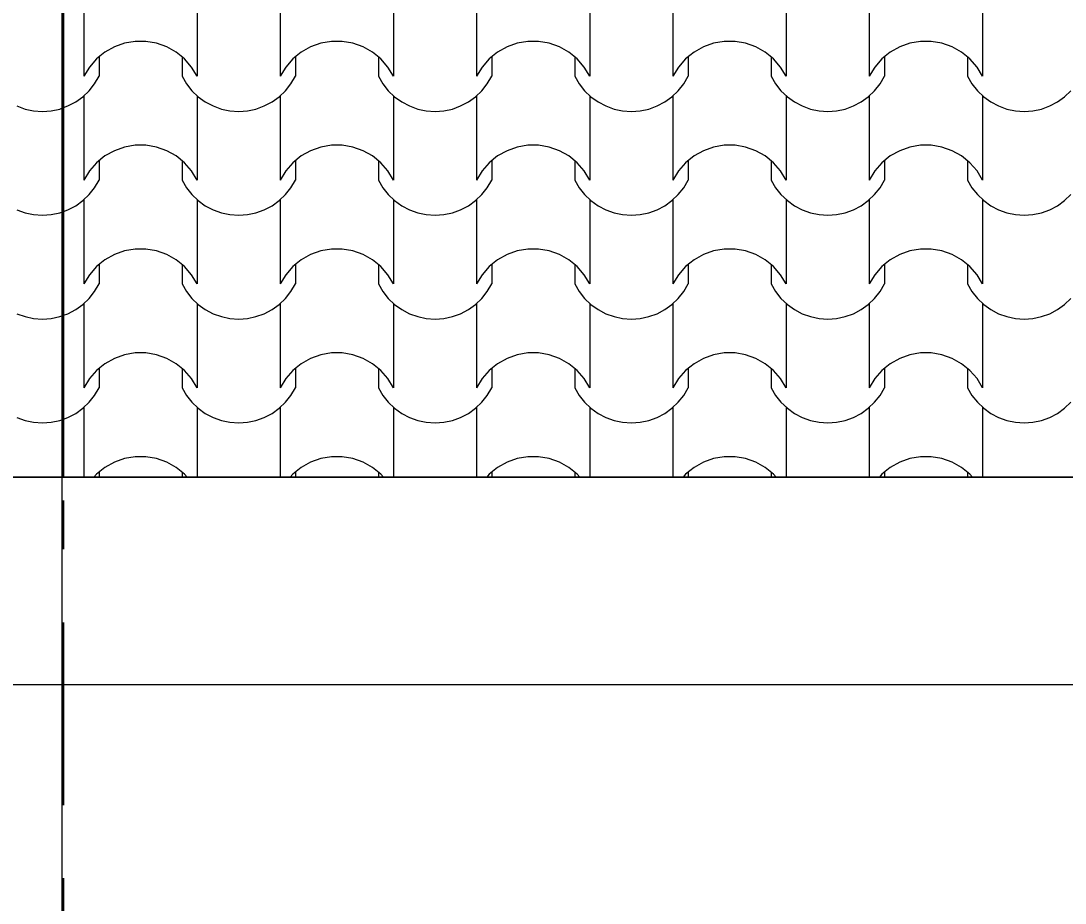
# Model space of a CAD drawing. Header units: millimetres. Extents: x 318905 to 439572, y -5133 to 105868.
# Drawn here: x 399521 to 401034, y 5206 to 6484 of the extents above; entities that cross this region are included whole.
import ezdxf

# ---------------------------------------------------------------- set-up
doc = ezdxf.new("R2010")
doc.units = ezdxf.units.MM
doc.header["$MEASUREMENT"] = 0
doc.linetypes.add('Tiretet', pattern=[546.805537, 264.583325, -105.833328, 70.555556, -105.833328])
for name, color, linetype, lineweight in [('0_Stylo_No__1', 7, 'Continuous', 5), ('0_Stylo_No__98', 154, 'Continuous', 0), ('2D -  Dessin général_Stylo_No__1', 7, 'Continuous', 5), ('2D -  Dessin général_Stylo_No__141', 1, 'Continuous', 25), ('OMBRES_Stylo_No__1', 7, 'Continuous', 5)]:
    doc.layers.add(name, color=color, linetype=linetype, lineweight=lineweight)
doc.layers.add('OMBRES_Stylo_No__82', color=7, linetype='Continuous', lineweight=13, true_color=0xaaaaaa)
doc.styles.add('STYLE_GENERE_3', font='')
doc.styles.get('STYLE_GENERE_3').set_extended_font_data('Arial')
doc.dimstyles.new('STYLE_GENERE__1', dxfattribs={"dimtxt": 200, "dimasz": 142.5, "dimexe": 0.18, "dimexo": 500, "dimgap": 0.09, "dimtad": 0, "dimtih": 1, "dimtoh": 1, "dimlfac": 0.001, "dimzin": 0, "dimdsep": 46, "dimtxsty": 'STYLE_GENERE_3', "dimblk": 'ARROWHEAD_6', "dimblk1": 'ARROWHEAD_6', "dimblk2": 'ARROWHEAD_6', "dimcen": 0.09, "dimclrd": 154, "dimclre": 154, "dimclrt": 154, "dimazin": 0, "dimtfac": 1, "dimtdec": 4, "dimtmove": 0, "dimatfit": 3, "dimfxl": 0, "dimtolj": 1, "dimtzin": 0, "dimarcsym": 0})

# ---------------------------------------------------------------- blocks, each defined once
blk = doc.blocks.new('*X109')
at = {"layer": 'OMBRES_Stylo_No__82', "linetype": 'Continuous'}
for p, q in [((399612.3, 6525.4), (399612.3, 6464.5)), ((399776.5, 6525.4), (399776.5, 6464.5)), ((399896.8, 6525.4), (399896.8, 6464.5)), ((400061, 6525.4), (400061, 6464.5)), ((400181.2, 6525.4), (400181.2, 6464.5)), ((400345.5, 6525.4), (400345.5, 6464.5)), ((400465.7, 6525.4), (400465.7, 6464.5)), ((400630, 6525.4), (400630, 6464.5)), ((400750.2, 6525.4), (400750.2, 6464.5)), ((400914.4, 6525.4), (400914.4, 6464.5)), ((399612.3, 6464.5), (399612.3, 6403.5)), ((399776.5, 6464.5), (399776.5, 6403.5)), ((399896.8, 6464.5), (399896.8, 6403.5)), ((400061, 6464.5), (400061, 6403.5)), ((400181.2, 6464.5), (400181.2, 6403.5)), ((400345.5, 6464.5), (400345.5, 6403.5)), ((400465.7, 6464.5), (400465.7, 6403.5)), ((400630, 6464.5), (400630, 6403.5)), ((400750.2, 6464.5), (400750.2, 6403.5)), ((400914.4, 6464.5), (400914.4, 6403.5)), ((399656.5, 6446.1), (399642.8, 6438.5)), ((399671.2, 6451.3), (399656.5, 6446.1)), ((399686.6, 6454), (399671.2, 6451.3)), ((399694.4, 6454), (399686.6, 6454)), ((399702.2, 6454), (399694.4, 6454)), ((399717.6, 6451.3), (399702.2, 6454)), ((399732.3, 6446.1), (399717.6, 6451.3)), ((399746, 6438.5), (399732.3, 6446.1)), ((399940.9, 6446.1), (399927.3, 6438.5)), ((399955.7, 6451.3), (399940.9, 6446.1)), ((399971.1, 6454), (399955.7, 6451.3)), ((399978.9, 6454), (399971.1, 6454)), ((399986.7, 6454), (399978.9, 6454)), ((400002.1, 6451.3), (399986.7, 6454)), ((400016.8, 6446.1), (400002.1, 6451.3)), ((400030.5, 6438.5), (400016.8, 6446.1)), ((400225.4, 6446.1), (400211.8, 6438.5)), ((400240.1, 6451.3), (400225.4, 6446.1)), ((400255.5, 6454), (400240.1, 6451.3)), ((400263.4, 6454), (400255.5, 6454)), ((400271.2, 6454), (400263.4, 6454)), ((400286.6, 6451.3), (400271.2, 6454)), ((400301.3, 6446.1), (400286.6, 6451.3)), ((400314.9, 6438.5), (400301.3, 6446.1)), ((400509.9, 6446.1), (400496.3, 6438.5)), ((400524.6, 6451.3), (400509.9, 6446.1)), ((400540, 6454), (400524.6, 6451.3)), ((400547.8, 6454), (400540, 6454)), ((400555.7, 6454), (400547.8, 6454)), ((400571.1, 6451.3), (400555.7, 6454)), ((400585.8, 6446.1), (400571.1, 6451.3)), ((400599.4, 6438.5), (400585.8, 6446.1)), ((400794.4, 6446.1), (400780.7, 6438.5)), ((400809.1, 6451.3), (400794.4, 6446.1)), ((400824.5, 6454), (400809.1, 6451.3)), ((400832.3, 6454), (400824.5, 6454)), ((400840.1, 6454), (400832.3, 6454)), ((400855.5, 6451.3), (400840.1, 6454)), ((400870.3, 6446.1), (400855.5, 6451.3)), ((400883.9, 6438.5), (400870.3, 6446.1)), ((399642.8, 6438.5), (399630.7, 6428.6)), ((399634.3, 6431.5), (399634.3, 6403.5)), ((399758.1, 6428.6), (399746, 6438.5)), ((399754.5, 6431.5), (399754.5, 6403.5)), ((399927.3, 6438.5), (399915.2, 6428.6)), ((399918.8, 6431.5), (399918.8, 6403.5)), ((400042.6, 6428.6), (400030.5, 6438.5)), ((400039, 6431.5), (400039, 6403.5)), ((400211.8, 6438.5), (400199.7, 6428.6)), ((400203.2, 6431.5), (400203.2, 6403.5)), ((400327.1, 6428.6), (400314.9, 6438.5)), ((400323.5, 6431.5), (400323.5, 6403.5)), ((400496.3, 6438.5), (400484.1, 6428.6)), ((400487.7, 6431.5), (400487.7, 6403.5)), ((400611.5, 6428.6), (400599.4, 6438.5)), ((400608, 6431.5), (400608, 6403.5)), ((400780.7, 6438.5), (400768.6, 6428.6)), ((400772.2, 6431.5), (400772.2, 6403.5)), ((400896, 6428.6), (400883.9, 6438.5)), ((400892.4, 6431.5), (400892.4, 6403.5)), ((399620.4, 6416.8), (399612.3, 6403.5)), ((399630.7, 6428.6), (399620.4, 6416.8)), ((399768.4, 6416.8), (399758.1, 6428.6)), ((399776.5, 6403.5), (399768.4, 6416.8)), ((399904.9, 6416.8), (399896.8, 6403.5)), ((399915.2, 6428.6), (399904.9, 6416.8)), ((400052.9, 6416.8), (400042.6, 6428.6)), ((400061, 6403.5), (400052.9, 6416.8)), ((400189.4, 6416.8), (400181.2, 6403.5)), ((400199.7, 6428.6), (400189.4, 6416.8)), ((400337.3, 6416.8), (400327.1, 6428.6)), ((400345.5, 6403.5), (400337.3, 6416.8)), ((400473.9, 6416.8), (400465.7, 6403.5)), ((400484.1, 6428.6), (400473.9, 6416.8)), ((400621.8, 6416.8), (400611.5, 6428.6)), ((400630, 6403.5), (400621.8, 6416.8)), ((400758.3, 6416.8), (400750.2, 6403.5)), ((400768.6, 6428.6), (400758.3, 6416.8)), ((400906.3, 6416.8), (400896, 6428.6)), ((400914.4, 6403.5), (400906.3, 6416.8)), ((399627.8, 6392.5), (399634.3, 6403.5)), ((399754.5, 6403.5), (399761, 6392.5)), ((399912.3, 6392.5), (399918.8, 6403.5)), ((400039, 6403.5), (400045.4, 6392.5)), ((400196.8, 6392.5), (400203.2, 6403.5)), ((400323.5, 6403.5), (400329.9, 6392.5)), ((400481.3, 6392.5), (400487.7, 6403.5)), ((400608, 6403.5), (400614.4, 6392.5)), ((400765.8, 6392.5), (400772.2, 6403.5)), ((400892.4, 6403.5), (400898.9, 6392.5)), ((399620, 6382.6), (399627.8, 6392.5)), ((399761, 6392.5), (399768.8, 6382.6)), ((399904.4, 6382.6), (399912.3, 6392.5)), ((400045.4, 6392.5), (400053.3, 6382.6)), ((400188.9, 6382.6), (400196.8, 6392.5)), ((400329.9, 6392.5), (400337.8, 6382.6)), ((400473.4, 6382.6), (400481.3, 6392.5)), ((400614.4, 6392.5), (400622.3, 6382.6)), ((400757.9, 6382.6), (400765.8, 6392.5)), ((400898.9, 6392.5), (400906.8, 6382.6)), ((399600.5, 6366.4), (399610.8, 6373.8)), ((399610.8, 6373.8), (399620, 6382.6)), ((399612.3, 6375.1), (399612.3, 6314.1)), ((399768.8, 6382.6), (399778, 6373.8)), ((399776.5, 6375.1), (399776.5, 6314.1)), ((399778, 6373.8), (399788.3, 6366.4)), ((399884.9, 6366.4), (399895.2, 6373.8)), ((399895.2, 6373.8), (399904.4, 6382.6)), ((399896.8, 6375.1), (399896.8, 6314.1)), ((400053.3, 6382.6), (400062.5, 6373.8)), ((400061, 6375.1), (400061, 6314.1)), ((400062.5, 6373.8), (400072.8, 6366.4)), ((400169.4, 6366.4), (400179.7, 6373.8)), ((400179.7, 6373.8), (400188.9, 6382.6)), ((400181.2, 6375.1), (400181.2, 6314.1)), ((400337.8, 6382.6), (400347, 6373.8)), ((400345.5, 6375.1), (400345.5, 6314.1)), ((400347, 6373.8), (400357.3, 6366.4)), ((400453.9, 6366.4), (400464.2, 6373.8)), ((400464.2, 6373.8), (400473.4, 6382.6)), ((400465.7, 6375.1), (400465.7, 6314.1)), ((400622.3, 6382.6), (400631.5, 6373.8)), ((400630, 6375.1), (400630, 6314.1)), ((400631.5, 6373.8), (400641.8, 6366.4)), ((400738.4, 6366.4), (400748.7, 6373.8)), ((400748.7, 6373.8), (400757.9, 6382.6)), ((400750.2, 6375.1), (400750.2, 6314.1)), ((400906.8, 6382.6), (400916, 6373.8)), ((400914.4, 6375.1), (400914.4, 6314.1)), ((400916, 6373.8), (400926.3, 6366.4)), ((401022.9, 6366.4), (401033.2, 6373.8)), ((401033.2, 6373.8), (401042.4, 6382.6)), ((399582.6, 6358.1), (399589.2, 6360.5)), ((399589.2, 6360.5), (399600.5, 6366.4)), ((399788.3, 6366.4), (399799.6, 6360.5)), ((399799.6, 6360.5), (399811.5, 6356.1)), ((399811.5, 6356.1), (399824, 6353.5)), ((399849.3, 6353.5), (399861.7, 6356.1)), ((399861.7, 6356.1), (399873.7, 6360.5)), ((399873.7, 6360.5), (399884.9, 6366.4)), ((400072.8, 6366.4), (400084.1, 6360.5)), ((400084.1, 6360.5), (400096, 6356.1)), ((400096, 6356.1), (400108.4, 6353.5)), ((400133.8, 6353.5), (400146.2, 6356.1)), ((400146.2, 6356.1), (400158.2, 6360.5)), ((400158.2, 6360.5), (400169.4, 6366.4)), ((400357.3, 6366.4), (400368.5, 6360.5)), ((400368.5, 6360.5), (400380.5, 6356.1)), ((400380.5, 6356.1), (400392.9, 6353.5)), ((400418.3, 6353.5), (400430.7, 6356.1)), ((400430.7, 6356.1), (400442.7, 6360.5)), ((400442.7, 6360.5), (400453.9, 6366.4)), ((400641.8, 6366.4), (400653, 6360.5)), ((400653, 6360.5), (400665, 6356.1)), ((400665, 6356.1), (400677.4, 6353.5)), ((400702.8, 6353.5), (400715.2, 6356.1)), ((400715.2, 6356.1), (400727.1, 6360.5)), ((400727.1, 6360.5), (400738.4, 6366.4)), ((400926.3, 6366.4), (400937.5, 6360.5)), ((400937.5, 6360.5), (400949.5, 6356.1)), ((400949.5, 6356.1), (400961.9, 6353.5)), ((400987.2, 6353.5), (400999.7, 6356.1)), ((400999.7, 6356.1), (401011.6, 6360.5)), ((401011.6, 6360.5), (401022.9, 6366.4)), ((399824, 6353.5), (399836.6, 6352.6)), ((399836.6, 6352.6), (399849.3, 6353.5)), ((400108.4, 6353.5), (400121.1, 6352.6)), ((400121.1, 6352.6), (400133.8, 6353.5)), ((400392.9, 6353.5), (400405.6, 6352.6)), ((400405.6, 6352.6), (400418.3, 6353.5)), ((400677.4, 6353.5), (400690.1, 6352.6)), ((400690.1, 6352.6), (400702.8, 6353.5)), ((400961.9, 6353.5), (400974.6, 6352.6)), ((400974.6, 6352.6), (400987.2, 6353.5)), ((399612.3, 6314.1), (399612.3, 6253.1)), ((399776.5, 6314.1), (399776.5, 6253.1)), ((399896.8, 6314.1), (399896.8, 6253.1)), ((400061, 6314.1), (400061, 6253.1)), ((400181.2, 6314.1), (400181.2, 6253.1)), ((400345.5, 6314.1), (400345.5, 6253.1)), ((400465.7, 6314.1), (400465.7, 6253.1)), ((400630, 6314.1), (400630, 6253.1)), ((400750.2, 6314.1), (400750.2, 6253.1)), ((400914.4, 6314.1), (400914.4, 6253.1)), ((399656.5, 6295.8), (399642.8, 6288.1)), ((399671.2, 6301), (399656.5, 6295.8)), ((399686.6, 6303.7), (399671.2, 6301)), ((399694.4, 6303.7), (399686.6, 6303.7)), ((399702.2, 6303.7), (399694.4, 6303.7)), ((399717.6, 6301), (399702.2, 6303.7)), ((399732.3, 6295.8), (399717.6, 6301)), ((399746, 6288.1), (399732.3, 6295.8)), ((399940.9, 6295.8), (399927.3, 6288.1)), ((399955.7, 6301), (399940.9, 6295.8)), ((399971.1, 6303.7), (399955.7, 6301)), ((399978.9, 6303.7), (399971.1, 6303.7)), ((399986.7, 6303.7), (399978.9, 6303.7)), ((400002.1, 6301), (399986.7, 6303.7)), ((400016.8, 6295.8), (400002.1, 6301)), ((400030.5, 6288.1), (400016.8, 6295.8)), ((400225.4, 6295.8), (400211.8, 6288.1)), ((400240.1, 6301), (400225.4, 6295.8)), ((400255.5, 6303.7), (400240.1, 6301)), ((400263.4, 6303.7), (400255.5, 6303.7)), ((400271.2, 6303.7), (400263.4, 6303.7)), ((400286.6, 6301), (400271.2, 6303.7)), ((400301.3, 6295.8), (400286.6, 6301)), ((400314.9, 6288.1), (400301.3, 6295.8)), ((400509.9, 6295.8), (400496.3, 6288.1)), ((400524.6, 6301), (400509.9, 6295.8)), ((400540, 6303.7), (400524.6, 6301)), ((400547.8, 6303.7), (400540, 6303.7)), ((400555.7, 6303.7), (400547.8, 6303.7)), ((400571.1, 6301), (400555.7, 6303.7)), ((400585.8, 6295.8), (400571.1, 6301)), ((400599.4, 6288.1), (400585.8, 6295.8)), ((400794.4, 6295.8), (400780.7, 6288.1)), ((400809.1, 6301), (400794.4, 6295.8)), ((400824.5, 6303.7), (400809.1, 6301)), ((400832.3, 6303.7), (400824.5, 6303.7)), ((400840.1, 6303.7), (400832.3, 6303.7)), ((400855.5, 6301), (400840.1, 6303.7)), ((400870.3, 6295.8), (400855.5, 6301)), ((400883.9, 6288.1), (400870.3, 6295.8)), ((399642.8, 6288.1), (399630.7, 6278.3)), ((399634.3, 6281.2), (399634.3, 6253.1)), ((399758.1, 6278.3), (399746, 6288.1)), ((399754.5, 6281.2), (399754.5, 6253.1)), ((399927.3, 6288.1), (399915.2, 6278.3)), ((399918.8, 6281.2), (399918.8, 6253.1)), ((400042.6, 6278.3), (400030.5, 6288.1)), ((400039, 6281.2), (400039, 6253.1)), ((400211.8, 6288.1), (400199.7, 6278.3)), ((400203.2, 6281.2), (400203.2, 6253.1)), ((400327.1, 6278.3), (400314.9, 6288.1)), ((400323.5, 6281.2), (400323.5, 6253.1)), ((400496.3, 6288.1), (400484.1, 6278.3)), ((400487.7, 6281.2), (400487.7, 6253.1)), ((400611.5, 6278.3), (400599.4, 6288.1)), ((400608, 6281.2), (400608, 6253.1)), ((400780.7, 6288.1), (400768.6, 6278.3)), ((400772.2, 6281.2), (400772.2, 6253.1)), ((400896, 6278.3), (400883.9, 6288.1)), ((400892.4, 6281.2), (400892.4, 6253.1)), ((399620.4, 6266.5), (399612.3, 6253.1)), ((399630.7, 6278.3), (399620.4, 6266.5)), ((399768.4, 6266.5), (399758.1, 6278.3)), ((399776.5, 6253.1), (399768.4, 6266.5)), ((399904.9, 6266.5), (399896.8, 6253.1)), ((399915.2, 6278.3), (399904.9, 6266.5)), ((400052.9, 6266.5), (400042.6, 6278.3)), ((400061, 6253.1), (400052.9, 6266.5)), ((400189.4, 6266.5), (400181.2, 6253.1)), ((400199.7, 6278.3), (400189.4, 6266.5)), ((400337.3, 6266.5), (400327.1, 6278.3)), ((400345.5, 6253.1), (400337.3, 6266.5)), ((400473.9, 6266.5), (400465.7, 6253.1)), ((400484.1, 6278.3), (400473.9, 6266.5)), ((400621.8, 6266.5), (400611.5, 6278.3)), ((400630, 6253.1), (400621.8, 6266.5)), ((400758.3, 6266.5), (400750.2, 6253.1)), ((400768.6, 6278.3), (400758.3, 6266.5)), ((400906.3, 6266.5), (400896, 6278.3)), ((400914.4, 6253.1), (400906.3, 6266.5)), ((399627.8, 6242.2), (399634.3, 6253.1)), ((399754.5, 6253.1), (399761, 6242.2)), ((399912.3, 6242.2), (399918.8, 6253.1)), ((400039, 6253.1), (400045.4, 6242.2)), ((400196.8, 6242.2), (400203.2, 6253.1)), ((400323.5, 6253.1), (400329.9, 6242.2)), ((400481.3, 6242.2), (400487.7, 6253.1)), ((400608, 6253.1), (400614.4, 6242.2)), ((400765.8, 6242.2), (400772.2, 6253.1)), ((400892.4, 6253.1), (400898.9, 6242.2)), ((399620, 6232.2), (399627.8, 6242.2)), ((399761, 6242.2), (399768.8, 6232.2)), ((399904.4, 6232.2), (399912.3, 6242.2)), ((400045.4, 6242.2), (400053.3, 6232.2)), ((400188.9, 6232.2), (400196.8, 6242.2)), ((400329.9, 6242.2), (400337.8, 6232.2)), ((400473.4, 6232.2), (400481.3, 6242.2)), ((400614.4, 6242.2), (400622.3, 6232.2)), ((400757.9, 6232.2), (400765.8, 6242.2)), ((400898.9, 6242.2), (400906.8, 6232.2)), ((399600.5, 6216), (399610.8, 6223.5)), ((399610.8, 6223.5), (399620, 6232.2)), ((399612.3, 6224.7), (399612.3, 6163.8)), ((399768.8, 6232.2), (399778, 6223.5)), ((399776.5, 6224.7), (399776.5, 6163.8)), ((399778, 6223.5), (399788.3, 6216)), ((399884.9, 6216), (399895.2, 6223.5)), ((399895.2, 6223.5), (399904.4, 6232.2)), ((399896.8, 6224.7), (399896.8, 6163.8)), ((400053.3, 6232.2), (400062.5, 6223.5)), ((400061, 6224.7), (400061, 6163.8)), ((400062.5, 6223.5), (400072.8, 6216)), ((400169.4, 6216), (400179.7, 6223.5)), ((400179.7, 6223.5), (400188.9, 6232.2)), ((400181.2, 6224.7), (400181.2, 6163.8)), ((400337.8, 6232.2), (400347, 6223.5)), ((400345.5, 6224.7), (400345.5, 6163.8)), ((400347, 6223.5), (400357.3, 6216)), ((400453.9, 6216), (400464.2, 6223.5)), ((400464.2, 6223.5), (400473.4, 6232.2)), ((400465.7, 6224.7), (400465.7, 6163.8)), ((400622.3, 6232.2), (400631.5, 6223.5)), ((400630, 6224.7), (400630, 6163.8)), ((400631.5, 6223.5), (400641.8, 6216)), ((400738.4, 6216), (400748.7, 6223.5)), ((400748.7, 6223.5), (400757.9, 6232.2)), ((400750.2, 6224.7), (400750.2, 6163.8)), ((400906.8, 6232.2), (400916, 6223.5)), ((400914.4, 6224.7), (400914.4, 6163.8)), ((400916, 6223.5), (400926.3, 6216)), ((401022.9, 6216), (401033.2, 6223.5)), ((401033.2, 6223.5), (401042.4, 6232.2)), ((399582.6, 6207.7), (399589.2, 6210.1)), ((399589.2, 6210.1), (399600.5, 6216)), ((399788.3, 6216), (399799.6, 6210.1)), ((399799.6, 6210.1), (399811.5, 6205.8)), ((399811.5, 6205.8), (399824, 6203.2)), ((399824, 6203.2), (399836.6, 6202.3)), ((399836.6, 6202.3), (399849.3, 6203.2)), ((399849.3, 6203.2), (399861.7, 6205.8)), ((399861.7, 6205.8), (399873.7, 6210.1)), ((399873.7, 6210.1), (399884.9, 6216)), ((400072.8, 6216), (400084.1, 6210.1)), ((400084.1, 6210.1), (400096, 6205.8)), ((400096, 6205.8), (400108.4, 6203.2)), ((400108.4, 6203.2), (400121.1, 6202.3)), ((400121.1, 6202.3), (400133.8, 6203.2)), ((400133.8, 6203.2), (400146.2, 6205.8)), ((400146.2, 6205.8), (400158.2, 6210.1)), ((400158.2, 6210.1), (400169.4, 6216)), ((400357.3, 6216), (400368.5, 6210.1)), ((400368.5, 6210.1), (400380.5, 6205.8)), ((400380.5, 6205.8), (400392.9, 6203.2)), ((400392.9, 6203.2), (400405.6, 6202.3)), ((400405.6, 6202.3), (400418.3, 6203.2)), ((400418.3, 6203.2), (400430.7, 6205.8)), ((400430.7, 6205.8), (400442.7, 6210.1)), ((400442.7, 6210.1), (400453.9, 6216)), ((400641.8, 6216), (400653, 6210.1)), ((400653, 6210.1), (400665, 6205.8)), ((400665, 6205.8), (400677.4, 6203.2)), ((400677.4, 6203.2), (400690.1, 6202.3)), ((400690.1, 6202.3), (400702.8, 6203.2)), ((400702.8, 6203.2), (400715.2, 6205.8)), ((400715.2, 6205.8), (400727.1, 6210.1)), ((400727.1, 6210.1), (400738.4, 6216)), ((400926.3, 6216), (400937.5, 6210.1)), ((400937.5, 6210.1), (400949.5, 6205.8)), ((400949.5, 6205.8), (400961.9, 6203.2)), ((400961.9, 6203.2), (400974.6, 6202.3)), ((400974.6, 6202.3), (400987.2, 6203.2)), ((400987.2, 6203.2), (400999.7, 6205.8)), ((400999.7, 6205.8), (401011.6, 6210.1)), ((401011.6, 6210.1), (401022.9, 6216)), ((399612.3, 6163.8), (399612.3, 6102.8)), ((399776.5, 6163.8), (399776.5, 6102.8)), ((399896.8, 6163.8), (399896.8, 6102.8)), ((400061, 6163.8), (400061, 6102.8)), ((400181.2, 6163.8), (400181.2, 6102.8)), ((400345.5, 6163.8), (400345.5, 6102.8)), ((400465.7, 6163.8), (400465.7, 6102.8)), ((400630, 6163.8), (400630, 6102.8)), ((400750.2, 6163.8), (400750.2, 6102.8)), ((400914.4, 6163.8), (400914.4, 6102.8)), ((399656.5, 6145.4), (399642.8, 6137.8)), ((399671.2, 6150.7), (399656.5, 6145.4)), ((399686.6, 6153.3), (399671.2, 6150.7)), ((399694.4, 6153.3), (399686.6, 6153.3)), ((399702.2, 6153.3), (399694.4, 6153.3)), ((399717.6, 6150.7), (399702.2, 6153.3)), ((399732.3, 6145.4), (399717.6, 6150.7)), ((399746, 6137.8), (399732.3, 6145.4)), ((399940.9, 6145.4), (399927.3, 6137.8)), ((399955.7, 6150.7), (399940.9, 6145.4)), ((399971.1, 6153.3), (399955.7, 6150.7)), ((399978.9, 6153.3), (399971.1, 6153.3)), ((399986.7, 6153.3), (399978.9, 6153.3)), ((400002.1, 6150.7), (399986.7, 6153.3)), ((400016.8, 6145.4), (400002.1, 6150.7)), ((400030.5, 6137.8), (400016.8, 6145.4)), ((400225.4, 6145.4), (400211.8, 6137.8)), ((400240.1, 6150.7), (400225.4, 6145.4)), ((400255.5, 6153.3), (400240.1, 6150.7)), ((400263.4, 6153.3), (400255.5, 6153.3)), ((400271.2, 6153.3), (400263.4, 6153.3)), ((400286.6, 6150.7), (400271.2, 6153.3)), ((400301.3, 6145.4), (400286.6, 6150.7)), ((400314.9, 6137.8), (400301.3, 6145.4)), ((400509.9, 6145.4), (400496.3, 6137.8)), ((400524.6, 6150.7), (400509.9, 6145.4)), ((400540, 6153.3), (400524.6, 6150.7)), ((400547.8, 6153.3), (400540, 6153.3)), ((400555.7, 6153.3), (400547.8, 6153.3)), ((400571.1, 6150.7), (400555.7, 6153.3)), ((400585.8, 6145.4), (400571.1, 6150.7)), ((400599.4, 6137.8), (400585.8, 6145.4)), ((400794.4, 6145.4), (400780.7, 6137.8)), ((400809.1, 6150.7), (400794.4, 6145.4)), ((400824.5, 6153.3), (400809.1, 6150.7)), ((400832.3, 6153.3), (400824.5, 6153.3)), ((400840.1, 6153.3), (400832.3, 6153.3)), ((400855.5, 6150.7), (400840.1, 6153.3)), ((400870.3, 6145.4), (400855.5, 6150.7)), ((400883.9, 6137.8), (400870.3, 6145.4)), ((399630.7, 6127.9), (399620.4, 6116.2)), ((399642.8, 6137.8), (399630.7, 6127.9)), ((399634.3, 6130.8), (399634.3, 6102.8)), ((399758.1, 6127.9), (399746, 6137.8)), ((399754.5, 6130.8), (399754.5, 6102.8)), ((399768.4, 6116.2), (399758.1, 6127.9)), ((399915.2, 6127.9), (399904.9, 6116.2)), ((399927.3, 6137.8), (399915.2, 6127.9)), ((399918.8, 6130.8), (399918.8, 6102.8)), ((400042.6, 6127.9), (400030.5, 6137.8)), ((400039, 6130.8), (400039, 6102.8)), ((400052.9, 6116.2), (400042.6, 6127.9)), ((400199.7, 6127.9), (400189.4, 6116.2)), ((400211.8, 6137.8), (400199.7, 6127.9)), ((400203.2, 6130.8), (400203.2, 6102.8)), ((400327.1, 6127.9), (400314.9, 6137.8)), ((400323.5, 6130.8), (400323.5, 6102.8)), ((400337.3, 6116.2), (400327.1, 6127.9)), ((400484.1, 6127.9), (400473.9, 6116.2)), ((400496.3, 6137.8), (400484.1, 6127.9)), ((400487.7, 6130.8), (400487.7, 6102.8)), ((400611.5, 6127.9), (400599.4, 6137.8)), ((400608, 6130.8), (400608, 6102.8)), ((400621.8, 6116.2), (400611.5, 6127.9)), ((400768.6, 6127.9), (400758.3, 6116.2)), ((400780.7, 6137.8), (400768.6, 6127.9)), ((400772.2, 6130.8), (400772.2, 6102.8)), ((400896, 6127.9), (400883.9, 6137.8)), ((400892.4, 6130.8), (400892.4, 6102.8)), ((400906.3, 6116.2), (400896, 6127.9)), ((399620.4, 6116.2), (399612.3, 6102.8)), ((399776.5, 6102.8), (399768.4, 6116.2)), ((399904.9, 6116.2), (399896.8, 6102.8)), ((400061, 6102.8), (400052.9, 6116.2)), ((400189.4, 6116.2), (400181.2, 6102.8)), ((400345.5, 6102.8), (400337.3, 6116.2)), ((400473.9, 6116.2), (400465.7, 6102.8)), ((400630, 6102.8), (400621.8, 6116.2)), ((400758.3, 6116.2), (400750.2, 6102.8)), ((400914.4, 6102.8), (400906.3, 6116.2)), ((399627.8, 6091.9), (399634.3, 6102.8)), ((399754.5, 6102.8), (399761, 6091.9)), ((399912.3, 6091.9), (399918.8, 6102.8)), ((400039, 6102.8), (400045.4, 6091.9)), ((400196.8, 6091.9), (400203.2, 6102.8)), ((400323.5, 6102.8), (400329.9, 6091.9)), ((400481.3, 6091.9), (400487.7, 6102.8)), ((400608, 6102.8), (400614.4, 6091.9)), ((400765.8, 6091.9), (400772.2, 6102.8)), ((400892.4, 6102.8), (400898.9, 6091.9)), ((399610.8, 6073.1), (399620, 6081.9)), ((399620, 6081.9), (399627.8, 6091.9)), ((399761, 6091.9), (399768.8, 6081.9)), ((399768.8, 6081.9), (399778, 6073.1)), ((399895.2, 6073.1), (399904.4, 6081.9)), ((399904.4, 6081.9), (399912.3, 6091.9)), ((400045.4, 6091.9), (400053.3, 6081.9)), ((400053.3, 6081.9), (400062.5, 6073.1)), ((400179.7, 6073.1), (400188.9, 6081.9)), ((400188.9, 6081.9), (400196.8, 6091.9)), ((400329.9, 6091.9), (400337.8, 6081.9)), ((400337.8, 6081.9), (400347, 6073.1)), ((400464.2, 6073.1), (400473.4, 6081.9)), ((400473.4, 6081.9), (400481.3, 6091.9)), ((400614.4, 6091.9), (400622.3, 6081.9)), ((400622.3, 6081.9), (400631.5, 6073.1)), ((400748.7, 6073.1), (400757.9, 6081.9)), ((400757.9, 6081.9), (400765.8, 6091.9)), ((400898.9, 6091.9), (400906.8, 6081.9)), ((400906.8, 6081.9), (400916, 6073.1)), ((401033.2, 6073.1), (401042.4, 6081.9)), ((399600.5, 6065.7), (399610.8, 6073.1)), ((399612.3, 6074.4), (399612.3, 6013.4)), ((399776.5, 6074.4), (399776.5, 6013.4)), ((399778, 6073.1), (399788.3, 6065.7)), ((399884.9, 6065.7), (399895.2, 6073.1)), ((399896.8, 6074.4), (399896.8, 6013.4)), ((400061, 6074.4), (400061, 6013.4)), ((400062.5, 6073.1), (400072.8, 6065.7)), ((400169.4, 6065.7), (400179.7, 6073.1)), ((400181.2, 6074.4), (400181.2, 6013.4)), ((400345.5, 6074.4), (400345.5, 6013.4)), ((400347, 6073.1), (400357.3, 6065.7)), ((400453.9, 6065.7), (400464.2, 6073.1)), ((400465.7, 6074.4), (400465.7, 6013.4)), ((400630, 6074.4), (400630, 6013.4)), ((400631.5, 6073.1), (400641.8, 6065.7)), ((400738.4, 6065.7), (400748.7, 6073.1)), ((400750.2, 6074.4), (400750.2, 6013.4)), ((400914.4, 6074.4), (400914.4, 6013.4)), ((400916, 6073.1), (400926.3, 6065.7)), ((401022.9, 6065.7), (401033.2, 6073.1)), ((399582.6, 6057.4), (399589.2, 6059.8)), ((399589.2, 6059.8), (399600.5, 6065.7)), ((399788.3, 6065.7), (399799.6, 6059.8)), ((399799.6, 6059.8), (399811.5, 6055.5)), ((399811.5, 6055.5), (399824, 6052.9)), ((399824, 6052.9), (399836.6, 6052)), ((399836.6, 6052), (399849.3, 6052.9)), ((399849.3, 6052.9), (399861.7, 6055.5)), ((399861.7, 6055.5), (399873.7, 6059.8)), ((399873.7, 6059.8), (399884.9, 6065.7)), ((400072.8, 6065.7), (400084.1, 6059.8)), ((400084.1, 6059.8), (400096, 6055.5)), ((400096, 6055.5), (400108.4, 6052.9)), ((400108.4, 6052.9), (400121.1, 6052)), ((400121.1, 6052), (400133.8, 6052.9)), ((400133.8, 6052.9), (400146.2, 6055.5)), ((400146.2, 6055.5), (400158.2, 6059.8)), ((400158.2, 6059.8), (400169.4, 6065.7)), ((400357.3, 6065.7), (400368.5, 6059.8)), ((400368.5, 6059.8), (400380.5, 6055.5)), ((400380.5, 6055.5), (400392.9, 6052.9)), ((400392.9, 6052.9), (400405.6, 6052)), ((400405.6, 6052), (400418.3, 6052.9)), ((400418.3, 6052.9), (400430.7, 6055.5)), ((400430.7, 6055.5), (400442.7, 6059.8)), ((400442.7, 6059.8), (400453.9, 6065.7)), ((400641.8, 6065.7), (400653, 6059.8)), ((400653, 6059.8), (400665, 6055.5)), ((400665, 6055.5), (400677.4, 6052.9)), ((400677.4, 6052.9), (400690.1, 6052)), ((400690.1, 6052), (400702.8, 6052.9)), ((400702.8, 6052.9), (400715.2, 6055.5)), ((400715.2, 6055.5), (400727.1, 6059.8)), ((400727.1, 6059.8), (400738.4, 6065.7)), ((400926.3, 6065.7), (400937.5, 6059.8)), ((400937.5, 6059.8), (400949.5, 6055.5)), ((400949.5, 6055.5), (400961.9, 6052.9)), ((400961.9, 6052.9), (400974.6, 6052)), ((400974.6, 6052), (400987.2, 6052.9)), ((400987.2, 6052.9), (400999.7, 6055.5)), ((400999.7, 6055.5), (401011.6, 6059.8)), ((401011.6, 6059.8), (401022.9, 6065.7)), ((399612.3, 6013.4), (399612.3, 5952.5)), ((399776.5, 6013.4), (399776.5, 5952.5)), ((399896.8, 6013.4), (399896.8, 5952.5)), ((400061, 6013.4), (400061, 5952.5)), ((400181.2, 6013.4), (400181.2, 5952.5)), ((400345.5, 6013.4), (400345.5, 5952.5)), ((400465.7, 6013.4), (400465.7, 5952.5)), ((400630, 6013.4), (400630, 5952.5)), ((400750.2, 6013.4), (400750.2, 5952.5)), ((400914.4, 6013.4), (400914.4, 5952.5)), ((399656.5, 5995.1), (399642.8, 5987.4)), ((399671.2, 6000.3), (399656.5, 5995.1)), ((399686.6, 6003), (399671.2, 6000.3)), ((399694.4, 6003), (399686.6, 6003)), ((399702.2, 6003), (399694.4, 6003)), ((399717.6, 6000.3), (399702.2, 6003)), ((399732.3, 5995.1), (399717.6, 6000.3)), ((399746, 5987.4), (399732.3, 5995.1)), ((399940.9, 5995.1), (399927.3, 5987.4)), ((399955.7, 6000.3), (399940.9, 5995.1)), ((399971.1, 6003), (399955.7, 6000.3)), ((399978.9, 6003), (399971.1, 6003)), ((399986.7, 6003), (399978.9, 6003)), ((400002.1, 6000.3), (399986.7, 6003)), ((400016.8, 5995.1), (400002.1, 6000.3)), ((400030.5, 5987.4), (400016.8, 5995.1)), ((400225.4, 5995.1), (400211.8, 5987.4)), ((400240.1, 6000.3), (400225.4, 5995.1)), ((400255.5, 6003), (400240.1, 6000.3)), ((400263.4, 6003), (400255.5, 6003)), ((400271.2, 6003), (400263.4, 6003)), ((400286.6, 6000.3), (400271.2, 6003)), ((400301.3, 5995.1), (400286.6, 6000.3)), ((400314.9, 5987.4), (400301.3, 5995.1)), ((400509.9, 5995.1), (400496.3, 5987.4)), ((400524.6, 6000.3), (400509.9, 5995.1)), ((400540, 6003), (400524.6, 6000.3)), ((400547.8, 6003), (400540, 6003)), ((400555.7, 6003), (400547.8, 6003)), ((400571.1, 6000.3), (400555.7, 6003)), ((400585.8, 5995.1), (400571.1, 6000.3)), ((400599.4, 5987.4), (400585.8, 5995.1)), ((400794.4, 5995.1), (400780.7, 5987.4)), ((400809.1, 6000.3), (400794.4, 5995.1)), ((400824.5, 6003), (400809.1, 6000.3)), ((400832.3, 6003), (400824.5, 6003)), ((400840.1, 6003), (400832.3, 6003)), ((400855.5, 6000.3), (400840.1, 6003)), ((400870.3, 5995.1), (400855.5, 6000.3)), ((400883.9, 5987.4), (400870.3, 5995.1)), ((399630.7, 5977.6), (399620.4, 5965.8)), ((399642.8, 5987.4), (399630.7, 5977.6)), ((399634.3, 5980.5), (399634.3, 5952.5)), ((399758.1, 5977.6), (399746, 5987.4)), ((399754.5, 5980.5), (399754.5, 5952.5)), ((399768.4, 5965.8), (399758.1, 5977.6)), ((399915.2, 5977.6), (399904.9, 5965.8)), ((399927.3, 5987.4), (399915.2, 5977.6)), ((399918.8, 5980.5), (399918.8, 5952.5)), ((400042.6, 5977.6), (400030.5, 5987.4)), ((400039, 5980.5), (400039, 5952.5)), ((400052.9, 5965.8), (400042.6, 5977.6)), ((400199.7, 5977.6), (400189.4, 5965.8)), ((400211.8, 5987.4), (400199.7, 5977.6)), ((400203.2, 5980.5), (400203.2, 5952.5)), ((400327.1, 5977.6), (400314.9, 5987.4)), ((400323.5, 5980.5), (400323.5, 5952.5)), ((400337.3, 5965.8), (400327.1, 5977.6)), ((400484.1, 5977.6), (400473.9, 5965.8)), ((400496.3, 5987.4), (400484.1, 5977.6)), ((400487.7, 5980.5), (400487.7, 5952.5)), ((400611.5, 5977.6), (400599.4, 5987.4)), ((400608, 5980.5), (400608, 5952.5)), ((400621.8, 5965.8), (400611.5, 5977.6)), ((400768.6, 5977.6), (400758.3, 5965.8)), ((400780.7, 5987.4), (400768.6, 5977.6)), ((400772.2, 5980.5), (400772.2, 5952.5)), ((400896, 5977.6), (400883.9, 5987.4)), ((400892.4, 5980.5), (400892.4, 5952.5)), ((400906.3, 5965.8), (400896, 5977.6)), ((399620.4, 5965.8), (399612.3, 5952.5)), ((399776.5, 5952.5), (399768.4, 5965.8)), ((399904.9, 5965.8), (399896.8, 5952.5)), ((400061, 5952.5), (400052.9, 5965.8)), ((400189.4, 5965.8), (400181.2, 5952.5)), ((400345.5, 5952.5), (400337.3, 5965.8)), ((400473.9, 5965.8), (400465.7, 5952.5)), ((400630, 5952.5), (400621.8, 5965.8)), ((400758.3, 5965.8), (400750.2, 5952.5)), ((400914.4, 5952.5), (400906.3, 5965.8)), ((399627.8, 5941.5), (399634.3, 5952.5)), ((399754.5, 5952.5), (399761, 5941.5)), ((399912.3, 5941.5), (399918.8, 5952.5)), ((400039, 5952.5), (400045.4, 5941.5)), ((400196.8, 5941.5), (400203.2, 5952.5)), ((400323.5, 5952.5), (400329.9, 5941.5)), ((400481.3, 5941.5), (400487.7, 5952.5)), ((400608, 5952.5), (400614.4, 5941.5)), ((400765.8, 5941.5), (400772.2, 5952.5)), ((400892.4, 5952.5), (400898.9, 5941.5)), ((399610.8, 5922.8), (399620, 5931.6)), ((399620, 5931.6), (399627.8, 5941.5)), ((399761, 5941.5), (399768.8, 5931.6)), ((399768.8, 5931.6), (399778, 5922.8)), ((399895.2, 5922.8), (399904.4, 5931.6)), ((399904.4, 5931.6), (399912.3, 5941.5)), ((400045.4, 5941.5), (400053.3, 5931.6)), ((400053.3, 5931.6), (400062.5, 5922.8)), ((400179.7, 5922.8), (400188.9, 5931.6)), ((400188.9, 5931.6), (400196.8, 5941.5)), ((400329.9, 5941.5), (400337.8, 5931.6)), ((400337.8, 5931.6), (400347, 5922.8)), ((400464.2, 5922.8), (400473.4, 5931.6)), ((400473.4, 5931.6), (400481.3, 5941.5)), ((400614.4, 5941.5), (400622.3, 5931.6)), ((400622.3, 5931.6), (400631.5, 5922.8)), ((400748.7, 5922.8), (400757.9, 5931.6)), ((400757.9, 5931.6), (400765.8, 5941.5)), ((400898.9, 5941.5), (400906.8, 5931.6)), ((400906.8, 5931.6), (400916, 5922.8)), ((401033.2, 5922.8), (401042.4, 5931.6)), ((399589.2, 5909.5), (399600.5, 5915.4)), ((399600.5, 5915.4), (399610.8, 5922.8)), ((399612.3, 5924.1), (399612.3, 5863.1)), ((399776.5, 5924.1), (399776.5, 5863.1)), ((399778, 5922.8), (399788.3, 5915.4)), ((399788.3, 5915.4), (399799.6, 5909.5)), ((399873.7, 5909.5), (399884.9, 5915.4)), ((399884.9, 5915.4), (399895.2, 5922.8)), ((399896.8, 5924.1), (399896.8, 5863.1)), ((400061, 5924.1), (400061, 5863.1)), ((400062.5, 5922.8), (400072.8, 5915.4)), ((400072.8, 5915.4), (400084.1, 5909.5)), ((400158.2, 5909.5), (400169.4, 5915.4)), ((400169.4, 5915.4), (400179.7, 5922.8)), ((400181.2, 5924.1), (400181.2, 5863.1)), ((400345.5, 5924.1), (400345.5, 5863.1)), ((400347, 5922.8), (400357.3, 5915.4)), ((400357.3, 5915.4), (400368.5, 5909.5)), ((400442.7, 5909.5), (400453.9, 5915.4)), ((400453.9, 5915.4), (400464.2, 5922.8)), ((400465.7, 5924.1), (400465.7, 5863.1)), ((400630, 5924.1), (400630, 5863.1)), ((400631.5, 5922.8), (400641.8, 5915.4)), ((400641.8, 5915.4), (400653, 5909.5)), ((400727.1, 5909.5), (400738.4, 5915.4)), ((400738.4, 5915.4), (400748.7, 5922.8)), ((400750.2, 5924.1), (400750.2, 5863.1)), ((400914.4, 5924.1), (400914.4, 5863.1)), ((400916, 5922.8), (400926.3, 5915.4)), ((400926.3, 5915.4), (400937.5, 5909.5)), ((401011.6, 5909.5), (401022.9, 5915.4)), ((401022.9, 5915.4), (401033.2, 5922.8)), ((399582.6, 5907.1), (399589.2, 5909.5)), ((399799.6, 5909.5), (399811.5, 5905.1)), ((399811.5, 5905.1), (399824, 5902.5)), ((399824, 5902.5), (399836.6, 5901.6)), ((399836.6, 5901.6), (399849.3, 5902.5)), ((399849.3, 5902.5), (399861.7, 5905.1)), ((399861.7, 5905.1), (399873.7, 5909.5)), ((400084.1, 5909.5), (400096, 5905.1)), ((400096, 5905.1), (400108.4, 5902.5)), ((400108.4, 5902.5), (400121.1, 5901.6)), ((400121.1, 5901.6), (400133.8, 5902.5)), ((400133.8, 5902.5), (400146.2, 5905.1)), ((400146.2, 5905.1), (400158.2, 5909.5)), ((400368.5, 5909.5), (400380.5, 5905.1)), ((400380.5, 5905.1), (400392.9, 5902.5)), ((400392.9, 5902.5), (400405.6, 5901.6)), ((400405.6, 5901.6), (400418.3, 5902.5)), ((400418.3, 5902.5), (400430.7, 5905.1)), ((400430.7, 5905.1), (400442.7, 5909.5)), ((400653, 5909.5), (400665, 5905.1)), ((400665, 5905.1), (400677.4, 5902.5)), ((400677.4, 5902.5), (400690.1, 5901.6)), ((400690.1, 5901.6), (400702.8, 5902.5)), ((400702.8, 5902.5), (400715.2, 5905.1)), ((400715.2, 5905.1), (400727.1, 5909.5)), ((400937.5, 5909.5), (400949.5, 5905.1)), ((400949.5, 5905.1), (400961.9, 5902.5)), ((400961.9, 5902.5), (400974.6, 5901.6)), ((400974.6, 5901.6), (400987.2, 5902.5)), ((400987.2, 5902.5), (400999.7, 5905.1)), ((400999.7, 5905.1), (401011.6, 5909.5)), ((399612.3, 5863.1), (399612.3, 5823)), ((399776.5, 5863.1), (399776.5, 5823)), ((399896.8, 5863.1), (399896.8, 5823)), ((400061, 5863.1), (400061, 5823)), ((400181.2, 5863.1), (400181.2, 5823)), ((400345.5, 5863.1), (400345.5, 5823)), ((400465.7, 5863.1), (400465.7, 5823)), ((400630, 5863.1), (400630, 5823)), ((400750.2, 5863.1), (400750.2, 5823)), ((400914.4, 5863.1), (400914.4, 5823)), ((399656.5, 5844.8), (399642.8, 5837.1)), ((399671.2, 5850), (399656.5, 5844.8)), ((399686.6, 5852.6), (399671.2, 5850)), ((399694.4, 5852.6), (399686.6, 5852.6)), ((399702.2, 5852.6), (399694.4, 5852.6)), ((399717.6, 5850), (399702.2, 5852.6)), ((399732.3, 5844.8), (399717.6, 5850)), ((399746, 5837.1), (399732.3, 5844.8)), ((399940.9, 5844.8), (399927.3, 5837.1)), ((399955.7, 5850), (399940.9, 5844.8)), ((399971.1, 5852.6), (399955.7, 5850)), ((399978.9, 5852.6), (399971.1, 5852.6)), ((399986.7, 5852.6), (399978.9, 5852.6)), ((400002.1, 5850), (399986.7, 5852.6)), ((400016.8, 5844.8), (400002.1, 5850)), ((400030.5, 5837.1), (400016.8, 5844.8)), ((400225.4, 5844.8), (400211.8, 5837.1)), ((400240.1, 5850), (400225.4, 5844.8)), ((400255.5, 5852.6), (400240.1, 5850)), ((400263.4, 5852.6), (400255.5, 5852.6)), ((400271.2, 5852.6), (400263.4, 5852.6)), ((400286.6, 5850), (400271.2, 5852.6)), ((400301.3, 5844.8), (400286.6, 5850)), ((400314.9, 5837.1), (400301.3, 5844.8)), ((400509.9, 5844.8), (400496.3, 5837.1)), ((400524.6, 5850), (400509.9, 5844.8)), ((400540, 5852.6), (400524.6, 5850)), ((400547.8, 5852.6), (400540, 5852.6)), ((400555.7, 5852.6), (400547.8, 5852.6)), ((400571.1, 5850), (400555.7, 5852.6)), ((400585.8, 5844.8), (400571.1, 5850)), ((400599.4, 5837.1), (400585.8, 5844.8)), ((400794.4, 5844.8), (400780.7, 5837.1)), ((400809.1, 5850), (400794.4, 5844.8)), ((400824.5, 5852.6), (400809.1, 5850)), ((400832.3, 5852.6), (400824.5, 5852.6)), ((400840.1, 5852.6), (400832.3, 5852.6)), ((400855.5, 5850), (400840.1, 5852.6)), ((400870.3, 5844.8), (400855.5, 5850)), ((400883.9, 5837.1), (400870.3, 5844.8)), ((399630.7, 5827.3), (399627, 5823)), ((399642.8, 5837.1), (399630.7, 5827.3)), ((399634.3, 5830.2), (399634.3, 5823)), ((399758.1, 5827.3), (399746, 5837.1)), ((399754.5, 5830.2), (399754.5, 5823)), ((399761.8, 5823), (399758.1, 5827.3)), ((399915.2, 5827.3), (399911.4, 5823)), ((399927.3, 5837.1), (399915.2, 5827.3)), ((399918.8, 5830.2), (399918.8, 5823)), ((400042.6, 5827.3), (400030.5, 5837.1)), ((400039, 5830.2), (400039, 5823)), ((400046.3, 5823), (400042.6, 5827.3)), ((400199.7, 5827.3), (400195.9, 5823)), ((400211.8, 5837.1), (400199.7, 5827.3)), ((400203.2, 5830.2), (400203.2, 5823)), ((400327.1, 5827.3), (400314.9, 5837.1)), ((400323.5, 5830.2), (400323.5, 5823)), ((400330.8, 5823), (400327.1, 5827.3)), ((400484.1, 5827.3), (400480.4, 5823)), ((400496.3, 5837.1), (400484.1, 5827.3)), ((400487.7, 5830.2), (400487.7, 5823)), ((400611.5, 5827.3), (400599.4, 5837.1)), ((400608, 5830.2), (400608, 5823)), ((400615.3, 5823), (400611.5, 5827.3)), ((400768.6, 5827.3), (400764.9, 5823)), ((400780.7, 5837.1), (400768.6, 5827.3)), ((400772.2, 5830.2), (400772.2, 5823)), ((400896, 5827.3), (400883.9, 5837.1)), ((400892.4, 5830.2), (400892.4, 5823)), ((400899.7, 5823), (400896, 5827.3))]:
    blk.add_line(p, q, dxfattribs=at)
blk = doc.blocks.new('Hachure_27', base_point=(0, 4000))
at = {"layer": 'OMBRES_Stylo_No__1', "linetype": 'Continuous'}
for p, q in [((399582.6, 5823), (399582.6, 7634.5)), ((406899.6, 5823), (399582.6, 5823))]:
    blk.add_line(p, q, dxfattribs=at)
at = {"layer": 'OMBRES_Stylo_No__82', "linetype": 'Continuous'}
blk.add_blockref('*X109', (0, 0), dxfattribs=at)
blk = doc.blocks.new('*X111')
at = {"layer": 'OMBRES_Stylo_No__82', "linetype": 'Continuous'}
for p, q in [((399515.1, 6360.5), (399527.1, 6356.1)), ((399527.1, 6356.1), (399539.5, 6353.5)), ((399564.8, 6353.5), (399577.3, 6356.1)), ((399577.3, 6356.1), (399582.6, 6358.1)), ((399539.5, 6353.5), (399552.2, 6352.6)), ((399552.2, 6352.6), (399564.8, 6353.5)), ((399515.1, 6210.1), (399527.1, 6205.8)), ((399527.1, 6205.8), (399539.5, 6203.2)), ((399539.5, 6203.2), (399552.2, 6202.3)), ((399552.2, 6202.3), (399564.8, 6203.2)), ((399564.8, 6203.2), (399577.3, 6205.8)), ((399577.3, 6205.8), (399582.6, 6207.7)), ((399515.1, 6059.8), (399527.1, 6055.5)), ((399527.1, 6055.5), (399539.5, 6052.9)), ((399539.5, 6052.9), (399552.2, 6052)), ((399552.2, 6052), (399564.8, 6052.9)), ((399564.8, 6052.9), (399577.3, 6055.5)), ((399577.3, 6055.5), (399582.6, 6057.4)), ((399515.1, 5909.5), (399527.1, 5905.1)), ((399527.1, 5905.1), (399539.5, 5902.5)), ((399539.5, 5902.5), (399552.2, 5901.6)), ((399552.2, 5901.6), (399564.8, 5902.5)), ((399564.8, 5902.5), (399577.3, 5905.1)), ((399577.3, 5905.1), (399582.6, 5907.1))]:
    blk.add_line(p, q, dxfattribs=at)
blk = doc.blocks.new('Hachure_28', base_point=(0, 4000))
at = {"layer": 'OMBRES_Stylo_No__1', "linetype": 'Continuous'}
for p, q in [((399582.6, 7634.5), (399582.6, 5823)), ((399582.6, 5823), (391104.5, 5823))]:
    blk.add_line(p, q, dxfattribs=at)
at = {"layer": 'OMBRES_Stylo_No__82', "linetype": 'Continuous'}
blk.add_blockref('*X111', (0, 0), dxfattribs=at)
blk = doc.blocks.new('*D131')
at = {"layer": '0_Stylo_No__98', "linetype": 'Continuous'}
for p, q in [((408082.7, 7634.5), (408082.7, 7747)), ((408157.7, 7559.5), (408007.7, 7709.5)), ((408223.3, 7634.5), (407582.7, 7634.5)), ((408082.7, 3678.3), (408082.7, 7634.5)), ((408082.7, -552.4), (408082.7, 3403.7)), ((408007.7, -477.4), (408157.7, -627.4)), ((408582.7, -552.4), (407942.1, -552.4)), ((408082.7, -664.9), (408082.7, -552.4))]:
    blk.add_line(p, q, dxfattribs=at)
at = {"layer": '0_Stylo_No__98', "insert": (407815.8, 3441), "char_height": 200, "attachment_point": 7, "style": 'STYLE_GENERE_3'}
blk.add_mtext('\\A1;{\\pql;\\fArial|b0|i0|c0|p34;8,19}', dxfattribs=at)
blk = doc.blocks.new('ARROWHEAD_6')
at = {"color": 0, "linetype": 'Continuous', "lineweight": 0}
for p, q in [((-0.5, -0.5), (0.5, 0.5)), ((0, 0), (-1, 0))]:
    blk.add_line(p, q, dxfattribs=at)

msp = doc.modelspace()

# ---------------------------------------------------------------- linework, layer by layer
at = {"layer": '0_Stylo_No__1', "linetype": 'Continuous'}
msp.add_line((399580.559, 7634.492), (399580.559, -666.604), dxfattribs=at)
at = {"layer": '2D -  Dessin général_Stylo_No__1', "linetype": 'Continuous'}
for p, q in [((391104.519, 5822.959), (406899.616, 5823.012)), ((391104.519, 5522.959), (406899.616, 5523.012))]:
    msp.add_line(p, q, dxfattribs=at)
at = {"layer": '2D -  Dessin général_Stylo_No__141', "linetype": 'Tiretet', "flags": 128}
msp.add_lwpolyline([(399582.632, -666.568), (399582.632, 9051.172)], dxfattribs=at)

# ---------------------------------------------------------------- block references
at = {"layer": 'OMBRES_Stylo_No__82', "linetype": 'Continuous'}
for name in ['Hachure_28', 'Hachure_27']:
    msp.add_blockref(name, (0, 4000), dxfattribs=at)

# ---------------------------------------------------------------- dimensions: what is measured, and where the dimension line sits
at = {"color": 154, "linetype": 'Continuous', "lineweight": 0}
dim = msp.add_linear_dim(base=(408082.725, 7634.463), p1=(408761.305, -552.434), p2=(391104.519, 7634.463), angle=90, dimstyle='STYLE_GENERE__1', dxfattribs=at)
dim.commit()
dim.dimension.update_dxf_attribs({"geometry": '*D131', "text_midpoint": (408110.923, 3541.014), "dimtype": 160})

doc.saveas('drawing.dxf')
